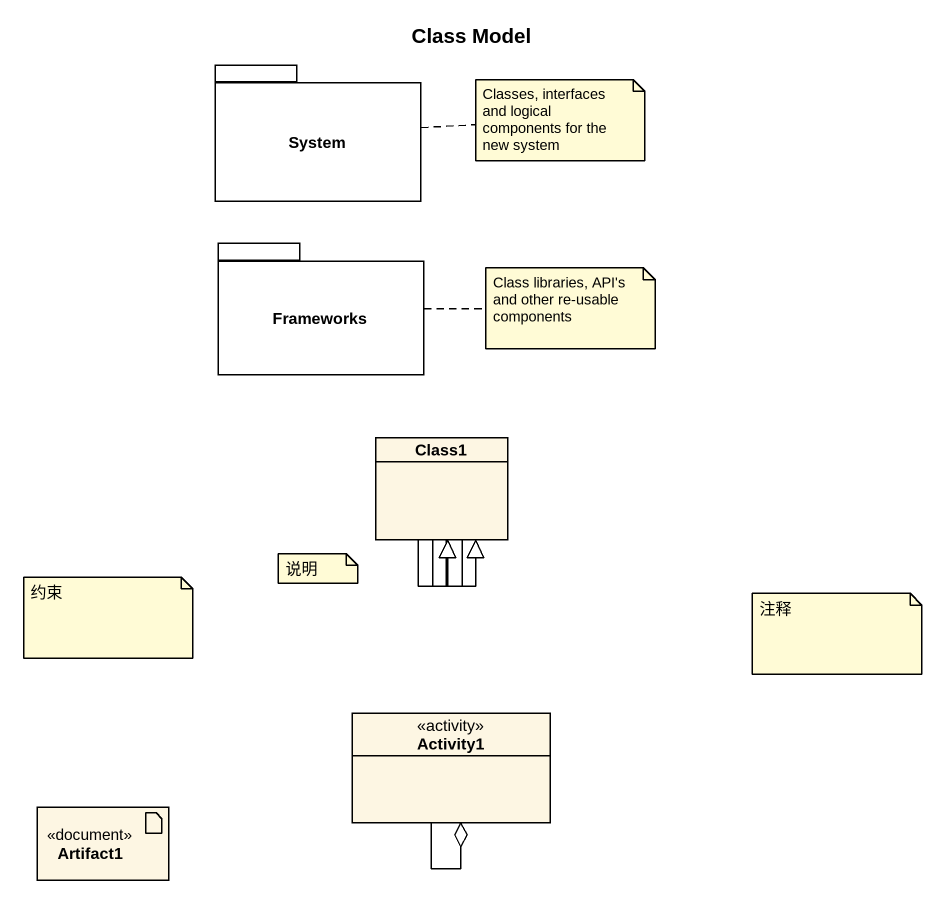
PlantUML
@startuml
title Class Model
allowmixing
hide circle
hide empty members
package System {
}
package Frameworks {
}
class Class1
class Activity1 <<activity>>
artifact Artifact1 <<document>>
Class1 --|> Class1
Class1 -- Class1
Class1 --|> Class1
Activity1 --o Activity1
note right of System : Classes, interfaces and logical components for the new system
note right of Frameworks : Class libraries, API's and other re-usable components
note as N3
  约束
end note
note as N4
  说明
end note
note as N5
  注释
end note
@enduml
